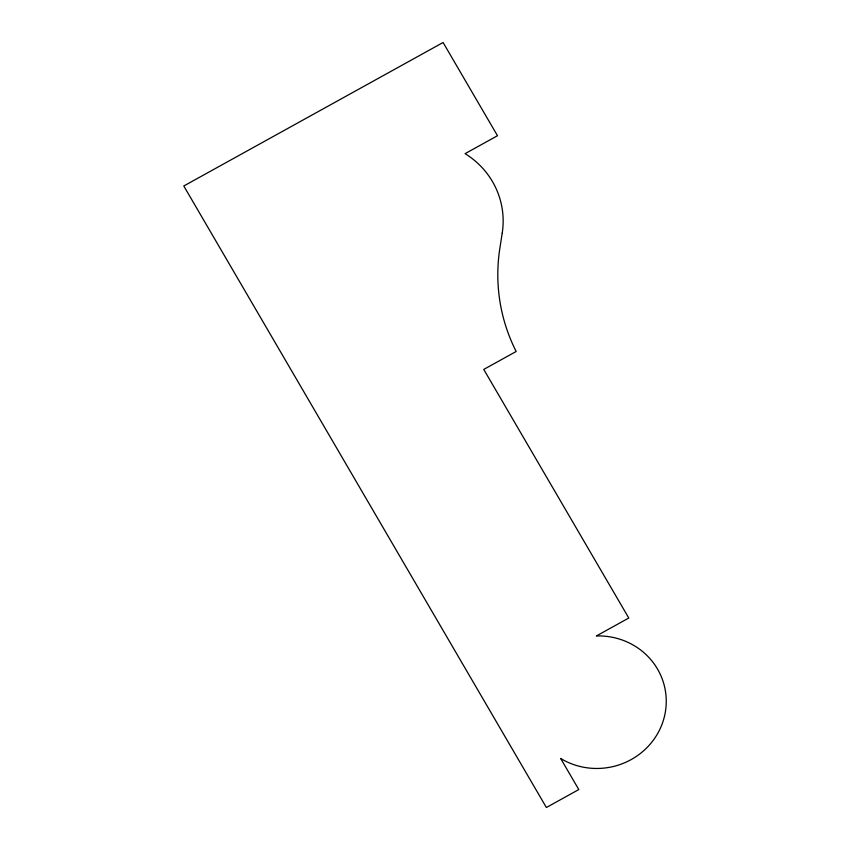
<?xml version="1.0" encoding="UTF-8"?>
<svg xmlns="http://www.w3.org/2000/svg" width="850" height="850" viewBox="0 0 850 850"><rect width="100%" height="100%" fill="white"/><g stroke="black" fill="none" stroke-linecap="round" stroke-linejoin="round"><path stroke-width="1.27" d="M502.233 232.974L499.811 248.657A182.506 175.865 -10.7 0 0 516.163 351.486L483.756 369.421L628.787 618.024L596.381 635.959A68.68 66.183 -10.7 0 1 663.669 719.355A68.68 66.183 -10.7 0 1 560.671 758.487L578.797 789.565L546.38 807.5L183.791 185.991L443.094 42.5L497.484 135.724L465.078 153.659A83.895 80.835 -10.7 0 1 502.233 232.974"/></g></svg>
